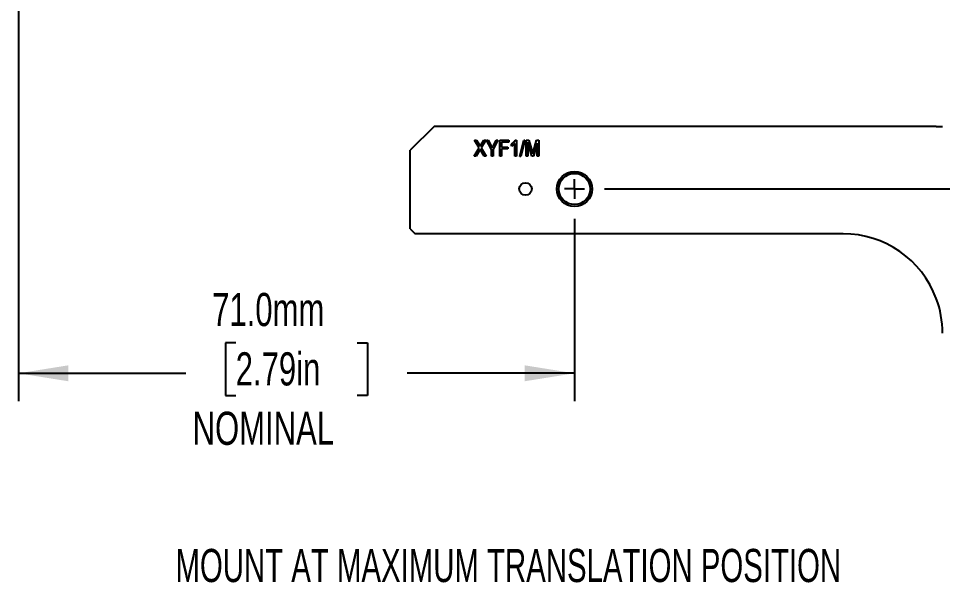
# Model space of a CAD drawing. Extents: x 0 to 278, y 1 to 215.
# Drawn here: x 139.5 to 198.4, y 142.6 to 178.6 of the extents above; entities that cross this region are included whole.
import ezdxf
from ezdxf.enums import TextEntityAlignment as Align

# ---------------------------------------------------------------- set-up
doc = ezdxf.new("R2010")
doc.units = 0
doc.layers.get('0').update_dxf_attribs({"linetype": 'CONTINUOUS'})
doc.dimstyles.new('SLDDIMSTYLE6', dxfattribs={"dimtxt": 2.116667, "dimasz": 3.175, "dimexe": 0, "dimexo": 0.0625, "dimgap": 0.529167, "dimtad": 0, "dimtih": 1, "dimtoh": 1, "dimlfac": 2, "dimrnd": 1e-09, "dimzin": 12, "dimsah": 1, "dimcen": 0.09, "dimazin": 3, "dimtfac": 1, "dimtofl": 0, "dimtmove": 0, "dimatfit": 3})
doc.dimstyles.new('SLDDIMSTYLE7', dxfattribs={"dimtxt": 2.116667, "dimasz": 3.175, "dimexe": 0, "dimexo": 0.0625, "dimgap": 0.529167, "dimtad": 0, "dimtih": 1, "dimtoh": 1, "dimlfac": 2, "dimrnd": 1e-09, "dimzin": 4, "dimsah": 1, "dimcen": 0.09, "dimazin": 3, "dimtfac": 1, "dimtofl": 0, "dimtmove": 0, "dimatfit": 3})

# ---------------------------------------------------------------- blocks, each defined once
blk = doc.blocks.new('_D_27')
at = {"color": 7, "linetype": 'CONTINUOUS'}
for p, q in [((185.762, 208.127), (226.332, 208.127)), ((224.554, 208.127), (224.554, 193.13)), ((220.676, 189.879), (220.032, 189.879)), ((220.032, 189.879), (220.032, 186.515)), ((228.433, 189.879), (229.077, 189.879)), ((229.077, 189.879), (229.077, 186.515)), ((220.032, 186.515), (220.676, 186.515)), ((229.077, 186.515), (228.433, 186.515)), ((224.554, 167.726), (224.554, 182.723)), ((176.863, 167.726), (226.332, 167.726))]:
    blk.add_line(p, q, dxfattribs=at)
for points in [[(224.554, 208.127), (224.046, 204.952), (225.062, 204.952)], [(224.554, 167.726), (225.062, 170.901), (224.046, 170.901)]]:
    blk.add_solid(points, dxfattribs=at)
at = {"color": 7, "linetype": 'CONTINUOUS', "width": 0.7}
for s, p in [('80.8mm', (219.172, 190.308, -3.367)), ('3.18in', (220.676, 186.515, -3.367)), ('NOMINAL', (217.924, 182.723, -3.367))]:
    blk.add_text(s, height=2.1167, dxfattribs=at).set_placement(p, align=Align.BOTTOM_LEFT)
blk = doc.blocks.new('_D_28')
at = {"color": 7, "linetype": 'CONTINUOUS'}
for p, q in [((139.471, 192.64), (139.471, 154.177)), ((174.958, 165.821), (174.958, 154.177)), ((153.335, 157.907), (152.692, 157.907)), ((152.692, 157.907), (152.692, 154.544)), ((161.093, 157.907), (161.736, 157.907)), ((161.736, 157.907), (161.736, 154.544)), ((139.471, 155.955), (150.155, 155.955)), ((174.958, 155.955), (164.273, 155.955)), ((152.692, 154.544), (153.335, 154.544)), ((161.736, 154.544), (161.093, 154.544))]:
    blk.add_line(p, q, dxfattribs=at)
for points in [[(139.471, 155.955), (142.646, 155.447), (142.646, 156.463)], [(174.958, 155.955), (171.783, 156.463), (171.783, 155.447)]]:
    blk.add_solid(points, dxfattribs=at)
at = {"color": 7, "linetype": 'CONTINUOUS', "width": 0.7}
for s, p in [('71.0mm', (151.832, 158.336, -3.367)), ('2.79in', (153.335, 154.544, -3.367)), ('NOMINAL', (150.584, 150.751, -3.367))]:
    blk.add_text(s, height=2.1167, dxfattribs=at).set_placement(p, align=Align.BOTTOM_LEFT)
blk = doc.blocks.new('SW_CENTERMARKSYMBOL_17')
at = {"color": 0, "linetype": 'CONTINUOUS'}
for q in [(0, 0.635), (-0.635, 0), (0, -0.635), (0.635, 0)]:
    blk.add_line((0, 0), q, dxfattribs=at)

msp = doc.modelspace()

# ---------------------------------------------------------------- linework, layer by layer
at = {"color": 7, "linetype": 'CONTINUOUS'}
for p, q in [((165.9945, 171.728), (164.4705, 170.204)), ((198.0477, 171.728), (165.9945, 171.728)), ((198.0477, 171.728), (198.4445, 171.728)), ((168.5829, 170.839), (168.7035, 170.839)), ((168.879, 170.3529), (168.5829, 170.839)), ((168.7035, 170.839), (168.8633, 170.5768)), ((169.2954, 170.839), (168.9994, 170.3524)), ((169.0103, 170.5685), (169.1748, 170.839)), ((169.1748, 170.839), (169.2954, 170.839)), ((169.335, 170.839), (169.4533, 170.839)), ((169.6517, 170.2535), (169.335, 170.839)), ((169.4533, 170.839), (169.6234, 170.5324)), ((170.0739, 170.839), (169.7572, 170.2535)), ((169.7997, 170.5401), (169.9558, 170.839)), ((169.9558, 170.839), (170.0739, 170.839)), ((170.1927, 170.839), (170.76, 170.839)), ((170.1927, 169.823), (170.1927, 170.839)), ((170.2982, 170.7202), (170.2982, 170.4036)), ((170.76, 170.7202), (170.2982, 170.7202)), ((170.76, 170.839), (170.76, 170.7202)), ((170.9316, 170.4695), (170.9316, 170.5883)), ((171.1427, 169.823), (171.1427, 170.6279)), ((171.1798, 170.8522), (171.2483, 170.8522)), ((171.2483, 170.8522), (171.2483, 169.823)), ((171.461, 169.8098), (171.7148, 170.8522)), ((171.7958, 170.8522), (171.542, 169.8098)), ((171.7148, 170.8522), (171.7958, 170.8522)), ((171.8816, 170.839), (172.0467, 170.839)), ((171.8816, 169.823), (171.8816, 170.839)), ((171.9872, 170.7097), (171.9872, 169.823)), ((172.229, 169.823), (171.9872, 170.7097)), ((172.0467, 170.839), (172.2445, 170.1197)), ((172.33, 170.132), (172.537, 170.839)), ((172.5809, 170.6617), (172.337, 169.823)), ((172.537, 170.839), (172.6865, 170.839)), ((172.5809, 169.823), (172.5809, 170.6617)), ((172.6865, 170.839), (172.6865, 169.823)), ((164.4705, 165.1865), (164.4705, 170.204)), ((168.5565, 169.823), (168.879, 170.3529)), ((168.8932, 170.1778), (168.6771, 169.823)), ((169.2012, 169.823), (168.9765, 170.1918)), ((168.9994, 170.3524), (169.3218, 169.823)), ((169.6517, 169.823), (169.6517, 170.2535)), ((169.7572, 170.2535), (169.7572, 169.823)), ((170.2982, 170.4036), (170.6941, 170.4036)), ((170.2982, 170.2848), (170.2982, 169.823)), ((170.6941, 170.2848), (170.2982, 170.2848)), ((170.6941, 170.4036), (170.6941, 170.2848)), ((172.2445, 170.1197), (172.284, 169.9692)), ((168.6771, 169.823), (168.5565, 169.823)), ((169.3218, 169.823), (169.2012, 169.823)), ((169.7572, 169.823), (169.6517, 169.823)), ((170.2982, 169.823), (170.1927, 169.823)), ((171.2483, 169.823), (171.1427, 169.823)), ((171.542, 169.8098), (171.461, 169.8098)), ((171.9872, 169.823), (171.8816, 169.823)), ((172.337, 169.823), (172.229, 169.823)), ((172.6865, 169.823), (172.5809, 169.823)), ((164.4705, 165.1865), (164.788, 164.869)), ((192.0945, 164.869), (164.788, 164.869))]:
    msp.add_line(p, q, dxfattribs=at)
at = {"color": 7, "linetype": 'CONTINUOUS', "flags": 128}
for points in [[(168.8633, 170.5768), (168.9052, 170.5076), (168.9383, 170.4533)], [(168.9383, 170.4533), (168.979, 170.5176), (169.0103, 170.5685)], [(169.6234, 170.5324), (169.6746, 170.4369), (169.7121, 170.3605)], [(169.7121, 170.3605), (169.7598, 170.4617), (169.7997, 170.5401)], [(170.9316, 170.5883), (171.0915, 170.7173), (171.1798, 170.8522)], [(171.1427, 170.6279), (171.0319, 170.5292), (170.9316, 170.4695)], [(168.9392, 170.2537), (168.9134, 170.2112), (168.8932, 170.1778)], [(168.9765, 170.1918), (168.9556, 170.2265), (168.9392, 170.2537)], [(172.284, 169.9692), (172.3094, 170.0605), (172.33, 170.132)]]:
    msp.add_lwpolyline(points, dxfattribs=at)
at = {"color": 7, "linetype": 'CONTINUOUS'}
for centre, radius in [((174.9575, 167.7265), 1.127), ((174.9575, 167.7265), 1), ((171.8325, 167.7265), 0.3969)]:
    msp.add_circle(centre, radius, dxfattribs=at)
for start, end in [(20.364135, 90), (360, 20.364135)]:
    msp.add_arc((192.0945, 158.519), 6.35, start, end, dxfattribs=at)

# ---------------------------------------------------------------- block references
msp.add_blockref('SW_CENTERMARKSYMBOL_17', (174.9575, 167.7265), dxfattribs=at)

# ---------------------------------------------------------------- texts
at = {"color": 7, "linetype": 'CONTINUOUS', "width": 0.662162}
msp.add_text('MOUNT AT MAXIMUM TRANSLATION POSITION', height=2.116667, dxfattribs=at).set_placement((149.4901, 141.9858), align=Align.BOTTOM_LEFT)

# ---------------------------------------------------------------- dimensions: what is measured, and where the dimension line sits
at = {"color": 7, "linetype": 'CONTINUOUS'}
dim = msp.add_linear_dim(base=(224.5542, 208.1265), p1=(175.5925, 167.7265), p2=(184.492, 208.1265), angle=90, text='<>\\PNOMINAL', dimstyle='SLDDIMSTYLE6', dxfattribs=at)
dim.commit()
dim.dimension.update_dxf_attribs({"geometry": '_D_27', "text_midpoint": (224.5542, 187.9265), "dimtype": 160})
dim = msp.add_linear_dim(base=(139.4705, 155.9547), p1=(174.9575, 167.0915), p2=(139.4705, 196.4425), text='<>\\PNOMINAL', dimstyle='SLDDIMSTYLE7', dxfattribs=at)
dim.commit()
dim.dimension.update_dxf_attribs({"geometry": '_D_28', "text_midpoint": (157.214, 155.9547), "dimtype": 160})

doc.saveas('drawing.dxf')
